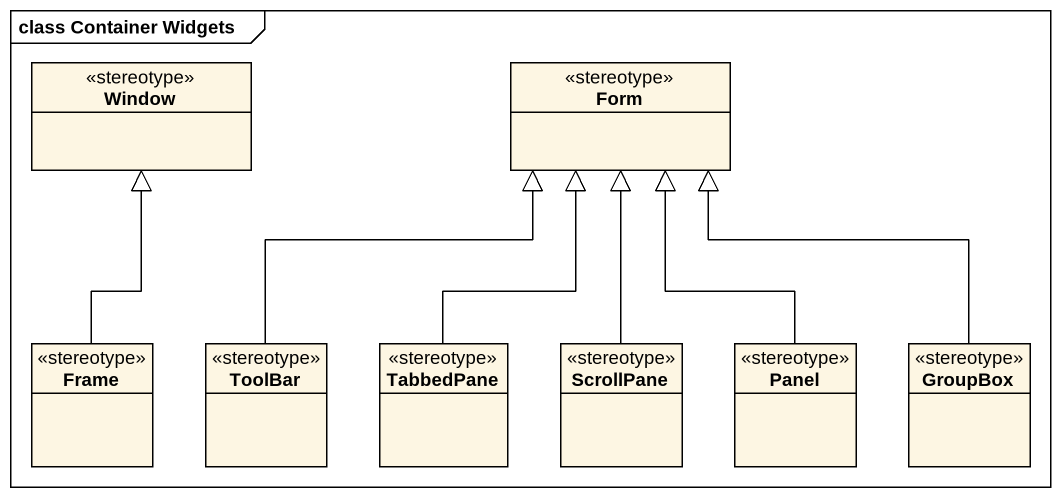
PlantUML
@startuml
mainframe class Container Widgets
hide circle
hide empty members
class Window <<stereotype>>
class Form <<stereotype>>
class "Frame" as Frame_ <<stereotype>>
class ToolBar <<stereotype>>
class TabbedPane <<stereotype>>
class ScrollPane <<stereotype>>
class Panel <<stereotype>>
class GroupBox <<stereotype>>
Frame_ -up-|> Window
ToolBar -up-|> Form
TabbedPane -up-|> Form
ScrollPane -up-|> Form
Panel -up-|> Form
GroupBox -up-|> Form
@enduml
